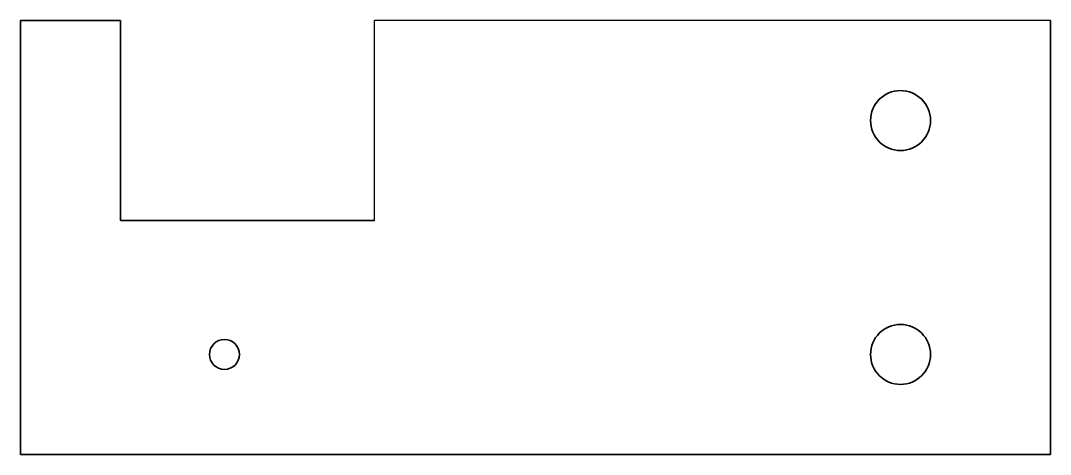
# Model space of a CAD drawing. Extents: x 543 to 646, y 433 to 476.
import ezdxf

# ---------------------------------------------------------------- set-up
doc = ezdxf.new("R2010")
doc.units = 0

msp = doc.modelspace()

# ---------------------------------------------------------------- linework, layer by layer
at = {"color": 7, "lineweight": 35}
for p, q in [((542.98, 475.93), (552.98, 475.93)), ((542.98, 432.53), (542.98, 475.93)), ((552.98, 455.93), (552.98, 475.93)), ((646.02, 475.93), (646.02, 432.53)), ((578.38, 455.93), (552.98, 455.93)), ((646.02, 432.53), (542.98, 432.53))]:
    msp.add_line(p, q, dxfattribs=at)
for p in [(578.38, 455.93), (646.02, 475.93)]:
    msp.add_line(p, (578.38, 475.93))
for centre, radius in [((631.02, 465.93), 3), ((631.02, 442.53), 3), ((563.38, 442.53), 1.5)]:
    msp.add_circle(centre, radius, dxfattribs=at)

doc.saveas('drawing.dxf')
